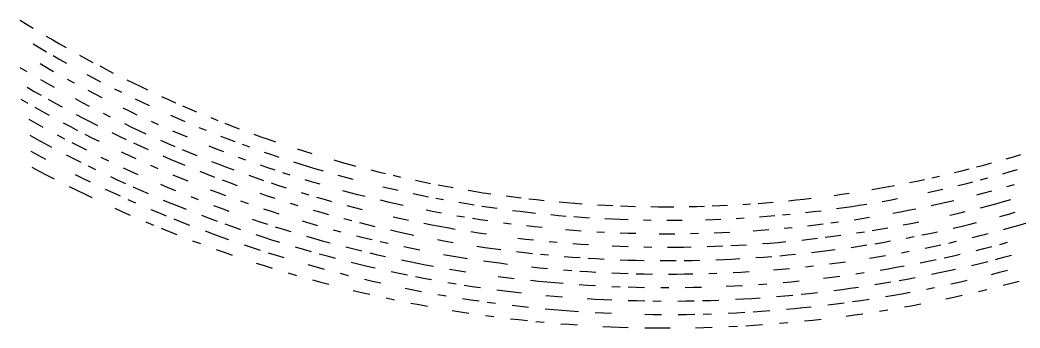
# Model space of a CAD drawing. Header units: metres. Extents: x -298 to 300, y -298 to 299.
# Drawn here: x -144.5 to 77.8, y -297.7 to -229.4 of the extents above; entities that cross this region are included whole.
import ezdxf

# ---------------------------------------------------------------- set-up
doc = ezdxf.new("R2010")
doc.units = ezdxf.units.M

msp = doc.modelspace()

# ---------------------------------------------------------------- linework, layer by layer
for p, q in [((-144.52419, -229.35582, -692.8203), (-143.07869, -230.25684, -692.8203)), ((-143.07869, -230.25684, -692.8203), (-141.62758, -231.14871, -692.8203)), ((-138.70879, -232.90506, -692.8203), (-137.24117, -233.76941, -692.8203)), ((-141.6285, -234.64503, -692.8203), (-140.14989, -235.52771, -692.8203)), ((-140.14989, -235.52771, -692.8203), (-138.66579, -236.40108, -692.8203)), ((-137.24117, -233.76941, -692.8203), (-135.7682, -234.62453, -692.8203)), ((-135.7682, -234.62453, -692.8203), (-134.28987, -235.47035, -692.8203)), ((-137.17622, -237.26508, -692.8203), (-135.68129, -238.11972, -692.8203)), ((-131.31752, -237.13405, -692.8203), (-129.82356, -237.95184, -692.8203)), ((-144.53773, -239.87553, -692.8203), (-143.0262, -240.77637, -692.8203)), ((-140.0884, -239.03383, -692.8203), (-138.58229, -239.90672, -692.8203)), ((-138.58229, -239.90672, -692.8203), (-137.07076, -240.77014, -692.8203)), ((-135.68129, -238.11972, -692.8203), (-134.18105, -238.9649, -692.8203)), ((-129.82356, -237.95184, -692.8203), (-128.32454, -238.76024, -692.8203)), ((-126.82044, -239.55917, -692.8203), (-125.31141, -240.34863, -692.8203)), ((-129.64894, -241.44371, -692.8203), (-128.12798, -242.25092, -692.8203)), ((-128.12798, -242.25092, -692.8203), (-126.602, -243.04852, -692.8203)), ((-125.31141, -240.34863, -692.8203), (-123.79743, -241.1286, -692.8203)), ((-142.92775, -244.3027, -692.8203), (-141.38847, -245.19333, -692.8203)), ((-139.98637, -242.54948, -692.8203), (-138.4582, -243.42166, -692.8203)), ((-138.4582, -243.42166, -692.8203), (-136.92458, -244.2842, -692.8203)), ((-134.03157, -242.46835, -692.8203), (-132.50404, -243.3031, -692.8203)), ((-120.75501, -242.65988, -692.8203), (-119.22669, -243.41113, -692.8203)), ((-119.22669, -243.41113, -692.8203), (-117.69367, -244.15277, -692.8203)), ((-117.69367, -244.15277, -692.8203), (-116.156075, -244.88477, -692.8203)), ((-141.38847, -245.19333, -692.8203), (-139.84364, -246.07425, -692.8203)), ((-132.2917, -246.81375, -692.8203), (-130.73698, -247.63745, -692.8203)), ((-129.43349, -244.94366, -692.8203), (-127.89057, -245.74944, -692.8203)), ((-127.89057, -245.74944, -692.8203), (-126.34266, -246.5455, -692.8203)), ((-123.535225, -244.61493, -692.8203), (-121.994514, -245.38362, -692.8203)), ((-113.06721, -246.31966, -692.8203), (-111.51612, -247.0225, -692.8203)), ((-144.34444, -246.9388, -692.8203), (-142.78859, -247.83826, -692.8203)), ((-141.22713, -248.72795, -692.8203), (-139.66011, -249.60779, -692.8203)), ((-138.29335, -246.94547, -692.8203), (-136.73763, -247.80688, -692.8203)), ((-136.73763, -247.80688, -692.8203), (-135.1765, -248.65852, -692.8203)), ((-130.73698, -247.63745, -692.8203), (-129.17711, -248.45137, -692.8203)), ((-121.66932, -248.87506, -692.8203), (-120.10194, -249.63193, -692.8203)), ((-118.89881, -246.89189, -692.8203), (-117.344, -247.63138, -692.8203)), ((-117.344, -247.63138, -692.8203), (-115.78455, -248.36108, -692.8203)), ((-111.51612, -247.0225, -692.8203), (-109.96064, -247.71558, -692.8203)), ((-108.40089, -248.39888, -692.8203), (-106.83686, -249.07234, -692.8203)), ((-139.66011, -249.60779, -692.8203), (-138.0876, -250.47775, -692.8203)), ((-132.03847, -250.33226, -692.8203), (-130.46162, -251.15428, -692.8203)), ((-130.46162, -251.15428, -692.8203), (-128.87968, -251.9664, -692.8203)), ((-126.042244, -250.04968, -692.8203), (-124.467354, -250.83403, -692.8203)), ((-120.10194, -249.63193, -692.8203), (-118.529854, -250.37892, -692.8203)), ((-111.07923, -250.4912, -692.8203), (-109.50196, -251.18144, -692.8203)), ((-109.50196, -251.18144, -692.8203), (-107.92048, -251.86179, -692.8203)), ((-106.83686, -249.07234, -692.8203), (-105.268684, -249.73598, -692.8203)), ((-102.12, -251.03355, -692.8203), (-100.53962, -251.6675, -692.8203)), ((-142.6086, -251.38272, -692.8203), (-141.02489, -252.27118, -692.8203)), ((-141.02489, -252.27118, -692.8203), (-139.43562, -253.14967, -692.8203)), ((-134.92647, -252.18794, -692.8203), (-133.3379, -253.02809, -692.8203)), ((-133.3379, -253.02809, -692.8203), (-131.7441, -253.85823, -692.8203)), ((-128.87968, -251.9664, -692.8203), (-127.29267, -252.76854, -692.8203)), ((-121.302986, -252.37292, -692.8203), (-119.71363, -253.12741, -692.8203)), ((-119.71363, -253.12741, -692.8203), (-118.11964, -253.8719, -692.8203)), ((-115.37177, -251.84322, -692.8203), (-113.78596, -252.56044, -692.8203)), ((-104.74482, -253.19254, -692.8203), (-103.150826, -253.84293, -692.8203)), ((-98.95533, -252.29147, -692.8203), (-97.367134, -252.90547, -692.8203)), ((-97.367134, -252.90547, -692.8203), (-95.775154, -253.50949, -692.8203)), ((-142.38765, -254.93565, -692.8203), (-140.78163, -255.82265, -692.8203)), ((-136.2408, -254.87659, -692.8203), (-134.63533, -255.72493, -692.8203)), ((-130.14516, -254.67834, -692.8203), (-128.54109, -255.48837, -692.8203)), ((-128.54109, -255.48837, -692.8203), (-126.932014, -256.2883, -692.8203)), ((-124.10377, -254.3428, -692.8203), (-122.50196, -255.11487, -692.8203)), ((-122.50196, -255.11487, -692.8203), (-120.89539, -255.87683, -692.8203)), ((-118.11964, -253.8719, -692.8203), (-116.521, -254.60635, -692.8203)), ((-110.60096, -253.96489, -692.8203), (-109.00196, -254.65207, -692.8203)), ((-109.00196, -254.65207, -692.8203), (-107.39863, -255.3292, -692.8203)), ((-99.95075, -255.11357, -692.8203), (-98.34486, -255.73376, -692.8203)), ((-92.57996, -254.68742, -692.8203), (-90.97694, -255.2613, -692.8203)), ((-90.97694, -255.2613, -692.8203), (-89.37037, -255.82507, -692.8203)), ((-140.78163, -255.82265, -692.8203), (-139.17012, -256.69952, -692.8203)), ((-139.17012, -256.69952, -692.8203), (-137.55312, -257.56625, -692.8203)), ((-133.02455, -256.56317, -692.8203), (-131.40858, -257.39127, -692.8203)), ((-131.40858, -257.39127, -692.8203), (-129.78743, -258.2092, -692.8203)), ((-119.284065, -256.6287, -692.8203), (-117.6681, -257.3704, -692.8203)), ((-117.6681, -257.3704, -692.8203), (-116.04749, -258.10193, -692.8203)), ((-113.310005, -256.045, -692.8203), (-111.69788, -256.74918, -692.8203)), ((-111.69788, -256.74918, -692.8203), (-110.08131, -257.4432, -692.8203)), ((-102.56379, -257.29984, -692.8203), (-100.94404, -257.93643, -692.8203)), ((-98.34486, -255.73376, -692.8203), (-96.735054, -256.34384, -692.8203)), ((-95.12147, -256.94382, -692.8203), (-93.50422, -257.53363, -692.8203)), ((-89.37037, -255.82507, -692.8203), (-87.76026, -256.37875, -692.8203)), ((-142.12587, -258.49652, -692.8203), (-140.49751, -259.3818, -692.8203)), ((-140.49751, -259.3818, -692.8203), (-138.86366, -260.25684, -692.8203)), ((-134.303, -259.2691, -692.8203), (-132.66997, -260.1052, -692.8203)), ((-132.66997, -260.1052, -692.8203), (-131.03175, -260.931, -692.8203)), ((-126.529976, -259.81436, -692.8203), (-124.893745, -260.60156, -692.8203)), ((-122.07508, -258.62717, -692.8203), (-120.44642, -259.38638, -692.8203)), ((-120.44642, -259.38638, -692.8203), (-118.81312, -260.13535, -692.8203)), ((-112.79267, -259.53436, -692.8203), (-111.15858, -260.2352, -692.8203)), ((-108.46046, -258.12704, -692.8203), (-106.835396, -258.80066, -692.8203)), ((-106.835396, -258.80066, -692.8203), (-105.20612, -259.46408, -692.8203)), ((-100.94404, -257.93643, -692.8203), (-99.32038, -258.5628, -692.8203)), ((-96.06141, -259.7849, -692.8203), (-94.42628, -260.38055, -692.8203)), ((-90.258736, -258.68268, -692.8203), (-88.630684, -259.24188, -692.8203)), ((-88.630684, -259.24188, -692.8203), (-86.99915, -259.79083, -692.8203)), ((-82.909676, -257.97888, -692.8203), (-81.28626, -258.4919, -692.8203)), ((-81.28626, -258.4919, -692.8203), (-79.659676, -258.99472, -692.8203)), ((74.71813, -260.18295, -692.8203), (76.35052, -259.70557, -692.8203)), ((76.35052, -259.70557, -692.8203), (77.97985, -259.21793, -692.8203)), ((-141.89803, -262.02448, -692.8203), (-140.24739, -262.9083, -692.8203)), ((-129.38844, -261.74646, -692.8203), (-127.74, -262.55157, -692.8203)), ((-121.60676, -262.14502, -692.8203), (-119.95606, -262.9012, -692.8203)), ((-115.53248, -261.6024, -692.8203), (-113.88538, -262.3204, -692.8203)), ((-111.15858, -260.2352, -692.8203), (-109.52021, -260.92575, -692.8203)), ((-109.52021, -260.92575, -692.8203), (-107.87751, -261.606, -692.8203)), ((-101.93525, -260.7601, -692.8203), (-100.29383, -261.39267, -692.8203)), ((-100.29383, -261.39267, -692.8203), (-98.648445, -262.0149, -692.8203)), ((-98.648445, -262.0149, -692.8203), (-96.999214, -262.62674, -692.8203)), ((-91.144966, -261.541, -692.8203), (-89.49891, -262.10568, -692.8203)), ((-89.49891, -262.10568, -692.8203), (-87.849434, -262.66003, -692.8203)), ((-83.72602, -260.8579, -692.8203), (-82.08448, -261.376, -692.8203)), ((-82.08448, -261.376, -692.8203), (-80.439766, -261.88376, -692.8203)), ((-80.439766, -261.88376, -692.8203), (-78.79188, -262.3812, -692.8203)), ((-74.76154, -260.44165, -692.8203), (-73.12287, -260.9034, -692.8203)), ((-73.12287, -260.9034, -692.8203), (-71.48139, -261.35486, -692.8203)), ((-71.48139, -261.35486, -692.8203), (-69.837105, -261.79596, -692.8203)), ((68.15923, -261.98965, -692.8203), (69.803215, -261.55344, -692.8203)), ((69.803215, -261.55344, -692.8203), (71.44439, -261.1069, -692.8203)), ((-140.24739, -262.9083, -692.8203), (-138.59126, -263.78174, -692.8203)), ((-138.59126, -263.78174, -692.8203), (-136.9297, -264.64474, -692.8203)), ((-132.2743, -263.65366, -692.8203), (-130.61382, -264.47687, -692.8203)), ((-130.61382, -264.47687, -692.8203), (-128.94823, -265.28964, -692.8203)), ((-124.42823, -264.13065, -692.8203), (-122.76496, -264.90454, -692.8203)), ((-119.95606, -262.9012, -692.8203), (-118.30067, -263.647, -692.8203)), ((-110.57783, -263.7253, -692.8203), (-108.91749, -264.41214, -692.8203)), ((-108.91749, -264.41214, -692.8203), (-107.25294, -265.0885, -692.8203)), ((-104.579475, -262.93542, -692.8203), (-102.924324, -263.58453, -692.8203)), ((-102.924324, -263.58453, -692.8203), (-101.26508, -264.22327, -692.8203)), ((-93.68946, -263.81934, -692.8203), (-92.02906, -264.4, -692.8203)), ((-92.02906, -264.4, -692.8203), (-90.36506, -264.9702, -692.8203)), ((-86.19648, -263.204, -692.8203), (-84.54017, -263.73758, -692.8203)), ((-78.79188, -262.3812, -692.8203), (-77.14094, -262.86823, -692.8203)), ((-73.830086, -263.81113, -692.8203), (-72.17036, -264.26697, -692.8203)), ((-72.17036, -264.26697, -692.8203), (-70.50776, -264.71234, -692.8203)), ((-66.540474, -262.64713, -692.8203), (-64.88825, -263.0572, -692.8203)), ((-64.88825, -263.0572, -692.8203), (-63.23347, -263.45682, -692.8203)), ((-61.576244, -263.84604, -692.8203), (-59.916637, -264.22485, -692.8203)), ((58.240467, -264.38947, -692.8203), (59.89983, -264.01547, -692.8203)), ((63.21123, -263.2363, -692.8203), (64.86321, -262.8311, -692.8203)), ((64.86321, -262.8311, -692.8203), (66.512566, -262.41556, -692.8203)), ((69.01244, -264.85794, -692.8203), (70.67443, -264.4163, -692.8203)), ((73.98986, -263.50174, -692.8203), (75.64312, -263.02887, -692.8203)), ((75.64312, -263.02887, -692.8203), (77.29339, -262.54562, -692.8203)), ((-133.59047, -266.33932, -692.8203), (-131.91298, -267.17084, -692.8203)), ((-122.76496, -264.90454, -692.8203), (-121.09693, -265.66797, -692.8203)), ((-119.42408, -266.42087, -692.8203), (-117.74659, -267.16327, -692.8203)), ((-113.30689, -265.82175, -692.8203), (-111.63331, -266.5257, -692.8203)), ((-111.63331, -266.5257, -692.8203), (-109.95539, -267.2191, -692.8203)), ((-99.60194, -264.85153, -692.8203), (-97.93488, -265.46933, -692.8203)), ((-97.93488, -265.46933, -692.8203), (-96.263985, -266.07666, -692.8203)), ((-88.69752, -265.52994, -692.8203), (-87.0265, -266.0792, -692.8203)), ((-87.0265, -266.0792, -692.8203), (-85.35206, -266.61792, -692.8203)), ((-81.21766, -264.77344, -692.8203), (-79.55158, -265.2757, -692.8203)), ((-79.55158, -265.2757, -692.8203), (-77.882454, -265.76746, -692.8203)), ((-63.830578, -266.38913, -692.8203), (-62.15492, -266.78204, -692.8203)), ((-62.15492, -266.78204, -692.8203), (-60.47688, -267.16446, -692.8203)), ((-56.590466, -264.95114, -692.8203), (-54.924023, -265.29858, -692.8203)), ((-54.924023, -265.29858, -692.8203), (-53.255505, -265.63556, -692.8203)), ((-51.58491, -265.96204, -692.8203), (-49.912304, -266.27798, -692.8203)), ((-49.912304, -266.27798, -692.8203), (-48.237743, -266.58347, -692.8203)), ((44.887135, -267.00473, -692.8203), (46.563282, -266.71454, -692.8203)), ((46.563282, -266.71454, -692.8203), (48.2376, -266.41385, -692.8203)), ((48.2376, -266.41385, -692.8203), (49.910023, -266.10263, -692.8203)), ((53.248646, -265.44876, -692.8203), (54.914845, -265.1061, -692.8203)), ((54.914845, -265.1061, -692.8203), (56.578785, -264.75302, -692.8203)), ((64.01025, -266.12012, -692.8203), (65.68029, -265.70987, -692.8203)), ((65.68029, -265.70987, -692.8203), (67.34777, -265.28915, -692.8203)), ((74.89916, -266.35278, -692.8203), (76.570366, -265.87415, -692.8203)), ((-131.91298, -267.17084, -692.8203), (-130.2303, -267.99176, -692.8203)), ((-130.2303, -267.99176, -692.8203), (-128.54253, -268.8021, -692.8203)), ((-125.60194, -266.88367, -692.8203), (-123.92133, -267.6649, -692.8203)), ((-123.92133, -267.6649, -692.8203), (-122.23597, -268.43552, -692.8203)), ((-117.74659, -267.16327, -692.8203), (-116.06452, -267.89508, -692.8203)), ((-106.58668, -268.5742, -692.8203), (-104.896065, -269.2358, -692.8203)), ((-102.23426, -267.05466, -692.8203), (-100.55329, -267.68896, -692.8203)), ((-100.55329, -267.68896, -692.8203), (-98.868416, -268.31268, -692.8203)), ((-91.22895, -267.8354, -692.8203), (-89.5434, -268.4005, -692.8203)), ((-89.5434, -268.4005, -692.8203), (-87.85438, -268.95502, -692.8203)), ((-81.993355, -267.66373, -692.8203), (-80.30915, -268.1708, -692.8203)), ((-78.62177, -268.66727, -692.8203), (-76.931404, -269.1531, -692.8203)), ((-72.85706, -267.17963, -692.8203), (-71.176155, -267.62927, -692.8203)), ((-71.176155, -267.62927, -692.8203), (-69.4925, -268.06836, -692.8203)), ((-69.4925, -268.06836, -692.8203), (-67.80616, -268.49683, -692.8203)), ((-57.11372, -267.89755, -692.8203), (-55.428783, -268.24823, -692.8203)), ((-55.428783, -268.24823, -692.8203), (-53.74171, -268.5883, -692.8203)), ((-52.052563, -268.9178, -692.8203), (-50.36134, -269.23663, -692.8203)), ((-44.88313, -267.16275, -692.8203), (-43.203136, -267.43658, -692.8203)), ((-43.203136, -267.43658, -692.8203), (-41.521557, -267.69983, -692.8203)), ((-41.521557, -267.69983, -692.8203), (-39.83833, -267.95255, -692.8203)), ((-36.467358, -268.42618, -692.8203), (-34.779736, -268.6471, -692.8203)), ((-34.779736, -268.6471, -692.8203), (-33.09077, -268.8574, -692.8203)), ((29.727957, -269.14093, -692.8203), (31.418081, -268.94595, -692.8203)), ((36.480335, -268.29733, -692.8203), (38.164906, -268.05994, -692.8203)), ((38.164906, -268.05994, -692.8203), (39.84795, -267.81195, -692.8203)), ((48.872425, -269.33826, -692.8203), (50.56316, -269.023, -692.8203)), ((57.305103, -267.656, -692.8203), (58.984974, -267.28787, -692.8203)), ((58.984974, -267.28787, -692.8203), (60.662525, -266.90915, -692.8203)), ((68.18511, -268.16214, -692.8203), (69.86791, -267.72562, -692.8203)), ((69.86791, -267.72562, -692.8203), (71.547844, -267.27853, -692.8203)), ((-123.44923, -271.16925, -692.8203), (-121.741646, -271.9369, -692.8203)), ((-120.54572, -269.19553, -692.8203), (-118.85078, -269.9449, -692.8203)), ((-112.686714, -269.32693, -692.8203), (-110.99122, -270.0269, -692.8203)), ((-110.99122, -270.0269, -692.8203), (-109.29127, -270.7162, -692.8203)), ((-109.29127, -270.7162, -692.8203), (-107.587166, -271.39478, -692.8203)), ((-101.50251, -270.52713, -692.8203), (-99.79975, -271.15677, -692.8203)), ((-99.79975, -271.15677, -692.8203), (-98.09309, -271.7757, -692.8203)), ((-95.48707, -269.5283, -692.8203), (-93.79072, -270.12015, -692.8203)), ((-90.38715, -271.27176, -692.8203), (-88.68006, -271.8315, -692.8203)), ((-84.46601, -270.0321, -692.8203), (-82.76685, -270.55466, -692.8203)), ((-76.931404, -269.1531, -692.8203), (-75.23798, -269.62833, -692.8203)), ((-71.842415, -270.54675, -692.8203), (-70.14039, -270.98996, -692.8203)), ((-70.14039, -270.98996, -692.8203), (-68.43568, -271.42245, -692.8203)), ((-64.425545, -269.32196, -692.8203), (-62.731457, -269.71857, -692.8203)), ((-62.731457, -269.71857, -692.8203), (-61.034924, -270.1045, -692.8203)), ((-61.034924, -270.1045, -692.8203), (-59.33601, -270.47977, -692.8203)), ((-46.973156, -269.8424, -692.8203), (-45.276318, -270.1293, -692.8203)), ((-45.276318, -270.1293, -692.8203), (-43.57777, -270.40555, -692.8203)), ((-41.877453, -270.6711, -692.8203), (-40.17561, -270.92596, -692.8203)), ((-40.17561, -270.92596, -692.8203), (-38.47212, -271.17014, -692.8203)), ((-31.400522, -269.05707, -692.8203), (-29.709116, -269.24612, -692.8203)), ((-29.709116, -269.24612, -692.8203), (-28.01655, -269.42456, -692.8203)), ((-24.628244, -269.7495, -692.8203), (-22.932688, -269.896, -692.8203)), ((-22.932688, -269.896, -692.8203), (-21.236216, -270.03183, -692.8203)), ((-21.236216, -270.03183, -692.8203), (-19.539011, -270.157, -692.8203)), ((-16.142344, -270.37534, -692.8203), (-14.443125, -270.4685, -692.8203)), ((-14.443125, -270.4685, -692.8203), (-12.743357, -270.55096, -692.8203)), ((-11.0431, -270.62277, -692.8203), (-9.342478, -270.68387, -692.8203)), ((-9.342478, -270.68387, -692.8203), (-7.641489, -270.7343, -692.8203)), ((-4.238779, -270.8031, -692.8203), (-2.537241, -270.82144, -692.8203)), ((-2.537241, -270.82144, -692.8203), (-0.835581, -270.82913, -692.8203)), ((-0.835581, -270.82913, -692.8203), (0.866018, -270.8261, -692.8203)), ((4.268972, -270.78796, -692.8203), (5.970205, -270.7529, -692.8203)), ((5.970205, -270.7529, -692.8203), (7.671133, -270.70712, -692.8203)), ((9.371756, -270.65063, -692.8203), (11.071951, -270.5835, -692.8203)), ((11.071951, -270.5835, -692.8203), (12.771658, -270.50568, -692.8203)), ((16.169363, -270.318, -692.8203), (17.8673, -270.20813, -692.8203)), ((19.564444, -270.08765, -692.8203), (21.260733, -269.95645, -692.8203)), ((21.260733, -269.95645, -692.8203), (22.956228, -269.81464, -692.8203)), ((26.344229, -269.49905, -692.8203), (28.036673, -269.32532, -692.8203)), ((28.036673, -269.32532, -692.8203), (29.727957, -269.14093, -692.8203)), ((36.98595, -271.2468, -692.8203), (38.689075, -271.00616, -692.8203)), ((38.689075, -271.00616, -692.8203), (40.390553, -270.75485, -692.8203)), ((40.390553, -270.75485, -692.8203), (42.090443, -270.49286, -692.8203)), ((42.090443, -270.49286, -692.8203), (43.788685, -270.22018, -692.8203)), ((47.179676, -269.64288, -692.8203), (48.872425, -269.33826, -692.8203)), ((52.925526, -271.61288, -692.8203), (54.63042, -271.27213, -692.8203)), ((58.03362, -270.55853, -692.8203), (59.73174, -270.18573, -692.8203)), ((59.73174, -270.18573, -692.8203), (61.42748, -269.80225, -692.8203)), ((61.42748, -269.80225, -692.8203), (63.120716, -269.40814, -692.8203)), ((69.02471, -271.03455, -692.8203), (70.72552, -270.59268, -692.8203)), ((70.72552, -270.59268, -692.8203), (72.423454, -270.14017, -692.8203)), ((72.423454, -270.14017, -692.8203), (74.11852, -269.67697, -692.8203)), ((74.11852, -269.67697, -692.8203), (75.81066, -269.2032, -692.8203)), ((-121.741646, -271.9369, -692.8203), (-120.029305, -272.6938, -692.8203)), ((-115.44703, -271.41162, -692.8203), (-113.73829, -272.12888, -692.8203)), ((-113.73829, -272.12888, -692.8203), (-112.02509, -272.8354, -692.8203)), ((-104.16621, -272.71973, -692.8203), (-102.44959, -273.36606, -692.8203)), ((-102.44959, -273.36606, -692.8203), (-100.72901, -274.0016, -692.8203)), ((-88.68006, -271.8315, -692.8203), (-86.96949, -272.38052, -692.8203)), ((-79.358955, -271.5677, -692.8203), (-77.650276, -272.0581, -692.8203)), ((-77.650276, -272.0581, -692.8203), (-75.93861, -272.53778, -692.8203)), ((-72.50648, -273.46478, -692.8203), (-70.78608, -273.9121, -692.8203)), ((-61.59071, -273.045, -692.8203), (-59.873302, -273.42374, -692.8203)), ((-59.873302, -273.42374, -692.8203), (-58.153576, -273.79163, -692.8203)), ((-54.22566, -271.54144, -692.8203), (-52.517956, -271.8739, -692.8203)), ((-52.517956, -271.8739, -692.8203), (-50.808178, -272.19562, -692.8203)), ((-47.382824, -272.80676, -692.8203), (-45.66731, -273.0962, -692.8203)), ((-43.950085, -273.37485, -692.8203), (-42.23115, -273.64267, -692.8203)), ((-35.060863, -271.62634, -692.8203), (-33.35322, -271.83835, -692.8203)), ((-33.35322, -271.83835, -692.8203), (-31.644236, -272.03964, -692.8203)), ((-31.644236, -272.03964, -692.8203), (-29.934092, -272.23016, -692.8203)), ((-26.510324, -272.57898, -692.8203), (-24.796946, -272.73724, -692.8203)), ((-24.796946, -272.73724, -692.8203), (-23.08259, -272.88474, -692.8203)), ((-21.36738, -273.02145, -692.8203), (-19.651316, -273.1474, -692.8203)), ((-19.651316, -273.1474, -692.8203), (-17.93458, -273.26254, -692.8203)), ((-14.499094, -273.46048, -692.8203), (-12.780527, -273.54324, -692.8203)), ((14.734121, -273.39807, -692.8203), (16.451406, -273.29718, -692.8203)), ((19.88384, -273.06305, -692.8203), (21.598867, -272.9298, -692.8203)), ((21.598867, -272.9298, -692.8203), (23.312979, -272.7858, -692.8203)), ((25.026175, -272.631, -692.8203), (26.738333, -272.46548, -692.8203)), ((30.159292, -272.1022, -692.8203), (31.867971, -271.90445, -692.8203)), ((31.867971, -271.90445, -692.8203), (33.575367, -271.69595, -692.8203)), ((40.935413, -273.6974, -692.8203), (42.653797, -273.43192, -692.8203)), ((42.653797, -273.43192, -692.8203), (44.370472, -273.15564, -692.8203)), ((49.509388, -272.2622, -692.8203), (51.218494, -271.9429, -692.8203)), ((51.218494, -271.9429, -692.8203), (52.925526, -271.61288, -692.8203)), ((62.19463, -272.69485, -692.8203), (63.906055, -272.29587, -692.8203)), ((63.906055, -272.29587, -692.8203), (65.61492, -271.88614, -692.8203)), ((73.30126, -273.00116, -692.8203), (75.014275, -272.5324, -692.8203)), ((75.014275, -272.5324, -692.8203), (76.7243, -272.05292, -692.8203)), ((-116.590645, -274.17517, -692.8203), (-114.86445, -274.89963, -692.8203)), ((-113.133675, -275.61322, -692.8203), (-111.39857, -276.31592, -692.8203)), ((-110.30756, -273.53113, -692.8203), (-108.5857, -274.21603, -692.8203)), ((-108.5857, -274.21603, -692.8203), (-106.859566, -274.89014, -692.8203)), ((-99.00446, -274.6263, -692.8203), (-97.27601, -275.24014, -692.8203)), ((-97.27601, -275.24014, -692.8203), (-95.54383, -275.8431, -692.8203)), ((-92.950386, -273.5679, -692.8203), (-91.22877, -274.1437, -692.8203)), ((-91.22877, -274.1437, -692.8203), (-89.50361, -274.70868, -692.8203)), ((-87.77491, -275.2628, -692.8203), (-86.042854, -275.80603, -692.8203)), ((-81.817635, -273.96286, -692.8203), (-80.09388, -274.4687, -692.8203)), ((-80.09388, -274.4687, -692.8203), (-78.36701, -274.96368, -692.8203)), ((-69.062996, -274.3486, -692.8203), (-67.337166, -274.77426, -692.8203)), ((-67.337166, -274.77426, -692.8203), (-65.60871, -275.18903, -692.8203)), ((-54.70741, -274.495, -692.8203), (-52.98115, -274.8304, -692.8203)), ((-52.98115, -274.8304, -692.8203), (-51.252758, -275.155, -692.8203)), ((-51.252758, -275.155, -692.8203), (-49.522472, -275.4687, -692.8203)), ((-49.522472, -275.4687, -692.8203), (-47.790173, -275.7715, -692.8203)), ((-42.23115, -273.64267, -692.8203), (-40.51057, -273.89972, -692.8203)), ((-37.06483, -274.38132, -692.8203), (-35.339794, -274.60587, -692.8203)), ((-31.88569, -275.0224, -692.8203), (-30.156748, -275.21442, -692.8203)), ((-30.156748, -275.21442, -692.8203), (-28.426706, -275.39554, -692.8203)), ((-12.780527, -273.54324, -692.8203), (-11.061472, -273.6152, -692.8203)), ((-11.061472, -273.6152, -692.8203), (-9.342051, -273.6764, -692.8203)), ((-5.902231, -273.7663, -692.8203), (-4.181955, -273.79507, -692.8203)), ((-0.741221, -273.82013, -692.8203), (0.979238, -273.81647, -692.8203)), ((0.979238, -273.81647, -692.8203), (2.699575, -273.80197, -692.8203)), ((7.859426, -273.6937, -692.8203), (9.578787, -273.63596, -692.8203)), ((9.578787, -273.63596, -692.8203), (11.29772, -273.56747, -692.8203)), ((25.40386, -275.59964, -692.8203), (27.134695, -275.4317, -692.8203)), ((30.592886, -275.06317, -692.8203), (32.32018, -274.8626, -692.8203)), ((32.32018, -274.8626, -692.8203), (34.04613, -274.6512, -692.8203)), ((35.77068, -274.42902, -692.8203), (37.493824, -274.19595, -692.8203)), ((46.687733, -275.7999, -692.8203), (48.419178, -275.49826, -692.8203)), ((51.876087, -274.86234, -692.8203), (53.60143, -274.5281, -692.8203)), ((53.60143, -274.5281, -692.8203), (55.324635, -274.18307, -692.8203)), ((62.963917, -275.58688, -692.8203), (64.693535, -275.183, -692.8203)), ((64.693535, -275.183, -692.8203), (66.420525, -274.76828, -692.8203)), ((66.420525, -274.76828, -692.8203), (68.14489, -274.3427, -692.8203)), ((74.181206, -275.8615, -692.8203), (75.91216, -275.3872, -692.8203)), ((75.91216, -275.3872, -692.8203), (77.64013, -274.902, -692.8203)), ((77.64013, -274.902, -692.8203), (79.36498, -274.40598, -692.8203)), ((-111.39857, -276.31592, -692.8203), (-109.659004, -277.0077, -692.8203)), ((-103.394844, -276.2057, -692.8203), (-101.65638, -276.84708, -692.8203)), ((-101.65638, -276.84708, -692.8203), (-99.91395, -277.47754, -692.8203)), ((-99.91395, -277.47754, -692.8203), (-98.16755, -278.09705, -692.8203)), ((-92.068184, -277.01633, -692.8203), (-90.32496, -277.58652, -692.8203)), ((-90.32496, -277.58652, -692.8203), (-88.57819, -278.14575, -692.8203)), ((-86.042854, -275.80603, -692.8203), (-84.30738, -276.33838, -692.8203)), ((-80.82667, -277.3703, -692.8203), (-79.08149, -277.86984, -692.8203)), ((-79.08149, -277.86984, -692.8203), (-77.33332, -278.35837, -692.8203)), ((-74.90412, -275.92102, -692.8203), (-73.16828, -276.38336, -692.8203)), ((-69.68806, -277.27524, -692.8203), (-67.943855, -277.70477, -692.8203)), ((-67.943855, -277.70477, -692.8203), (-66.19703, -278.12332, -692.8203)), ((-62.1443, -275.986, -692.8203), (-60.408398, -276.36813, -692.8203)), ((-60.408398, -276.36813, -692.8203), (-58.670177, -276.73935, -692.8203)), ((-58.670177, -276.73935, -692.8203), (-56.929638, -277.0996, -692.8203)), ((-44.3202, -276.34445, -692.8203), (-42.582592, -276.61453, -692.8203)), ((-42.582592, -276.61453, -692.8203), (-40.843334, -276.87375, -692.8203)), ((-33.87129, -277.80103, -692.8203), (-32.12489, -278.00543, -692.8203)), ((-23.230234, -275.87363, -692.8203), (-21.496225, -276.0112, -692.8203)), ((-21.496225, -276.0112, -692.8203), (-19.761423, -276.1379, -692.8203)), ((-16.289621, -276.35855, -692.8203), (-14.552805, -276.4525, -692.8203)), ((-11.077585, -276.60773, -692.8203), (-9.339304, -276.66895, -692.8203)), ((-9.339304, -276.66895, -692.8203), (-7.600718, -276.7192, -692.8203)), ((-2.383738, -276.80453, -692.8203), (-0.64448, -276.81113, -692.8203)), ((-0.64448, -276.81113, -692.8203), (1.094717, -276.80676, -692.8203)), ((4.572805, -276.76532, -692.8203), (6.311575, -276.72818, -692.8203)), ((9.788137, -276.6212, -692.8203), (11.525808, -276.5513, -692.8203)), ((11.525808, -276.5513, -692.8203), (13.263052, -276.4705, -692.8203)), ((18.470999, -276.16266, -692.8203), (20.205557, -276.03824, -692.8203)), ((20.205557, -276.03824, -692.8203), (21.93926, -275.90292, -692.8203)), ((31.028738, -278.02383, -692.8203), (32.774586, -277.8205, -692.8203)), ((34.519093, -277.60617, -692.8203), (36.262196, -277.38092, -692.8203)), ((36.262196, -277.38092, -692.8203), (38.003895, -277.1447, -692.8203)), ((41.482533, -276.63953, -692.8203), (43.21935, -276.37054, -692.8203)), ((44.954456, -276.09067, -692.8203), (46.687733, -275.7999, -692.8203)), ((52.535877, -277.7813, -692.8203), (54.27959, -277.4429, -692.8203)), ((56.021046, -277.09354, -692.8203), (57.760365, -276.73325, -692.8203)), ((57.760365, -276.73325, -692.8203), (59.497303, -276.362, -692.8203)), ((67.228325, -277.64984, -692.8203), (68.97076, -277.21915, -692.8203)), ((68.97076, -277.21915, -692.8203), (70.71044, -276.77753, -692.8203)), ((-106.16718, -278.35834, -692.8203), (-104.414986, -279.0172, -692.8203)), ((-94.6634, -279.30304, -692.8203), (-92.90571, -279.88953, -692.8203)), ((-92.90571, -279.88953, -692.8203), (-91.14442, -280.4649, -692.8203)), ((-88.57819, -278.14575, -692.8203), (-86.82795, -278.69397, -692.8203)), ((-83.31739, -279.7574, -692.8203), (-81.55726, -280.27252, -692.8203)), ((-77.33332, -278.35837, -692.8203), (-75.58204, -278.83594, -692.8203)), ((-72.07081, -279.75797, -692.8203), (-70.31098, -280.20242, -692.8203)), ((-64.44758, -278.53085, -692.8203), (-62.69563, -278.92743, -692.8203)), ((-59.18452, -279.68747, -692.8203), (-57.425488, -280.05093, -692.8203)), ((-57.425488, -280.05093, -692.8203), (-55.664196, -280.40332, -692.8203)), ((-51.69514, -278.11475, -692.8203), (-49.94618, -278.43115, -692.8203)), ((-49.94618, -278.43115, -692.8203), (-48.195324, -278.73657, -692.8203)), ((-42.931774, -279.58673, -692.8203), (-41.17384, -279.84805, -692.8203)), ((-41.17384, -279.84805, -692.8203), (-39.414318, -280.0983, -692.8203)), ((-39.414318, -280.0983, -692.8203), (-37.65333, -280.3375, -692.8203)), ((-32.12489, -278.00543, -692.8203), (-30.377207, -278.19885, -692.8203)), ((-26.878428, -278.55276, -692.8203), (-25.127512, -278.71323, -692.8203)), ((-21.622812, -279.00113, -692.8203), (-19.869211, -279.12854, -692.8203)), ((-19.869211, -279.12854, -692.8203), (-18.114878, -279.24496, -692.8203)), ((-12.848032, -279.52798, -692.8203), (-11.091379, -279.60025, -692.8203)), ((-11.091379, -279.60025, -692.8203), (-9.33436, -279.6615, -692.8203)), ((-5.819345, -279.75085, -692.8203), (-4.061533, -279.77896, -692.8203)), ((-0.545542, -279.80206, -692.8203), (1.212454, -279.79703, -692.8203)), ((1.212454, -279.79703, -692.8203), (2.970327, -279.78098, -692.8203)), ((2.970327, -279.78098, -692.8203), (4.728079, -279.75388, -692.8203)), ((8.242849, -279.6665, -692.8203), (9.999746, -279.60626, -692.8203)), ((9.999746, -279.60626, -692.8203), (11.756155, -279.535, -692.8203)), ((13.512136, -279.4527, -692.8203), (15.267508, -279.35938, -692.8203)), ((15.267508, -279.35938, -692.8203), (17.022207, -279.255, -692.8203)), ((20.52947, -279.01324, -692.8203), (22.28185, -278.87582, -692.8203)), ((22.28185, -278.87582, -692.8203), (24.033316, -278.72742, -692.8203)), ((24.033316, -278.72742, -692.8203), (25.783865, -278.568, -692.8203)), ((29.281607, -278.21622, -692.8203), (31.028738, -278.02383, -692.8203)), ((40.27483, -279.84274, -692.8203), (42.03185, -279.5813, -692.8203)), ((42.03185, -279.5813, -692.8203), (43.78716, -279.3088, -692.8203)), ((45.5407, -279.0253, -692.8203), (47.292408, -278.7308, -692.8203)), ((47.292408, -278.7308, -692.8203), (49.042225, -278.42526, -692.8203)), ((56.719715, -280.0035, -692.8203), (58.477222, -279.63876, -692.8203)), ((58.477222, -279.63876, -692.8203), (60.23241, -279.26297, -692.8203)), ((61.985218, -278.87616, -692.8203), (63.735462, -278.4784, -692.8203)), ((68.03832, -280.53085, -692.8203), (69.79882, -280.095, -692.8203)), ((69.79882, -280.095, -692.8203), (71.55657, -279.6481, -692.8203)), ((73.31139, -279.1902, -692.8203), (75.06335, -278.72125, -692.8203)), ((-100.898384, -280.30176, -692.8203), (-99.1341, -280.92743, -692.8203)), ((-99.1341, -280.92743, -692.8203), (-97.365974, -281.54202, -692.8203)), ((-89.379585, -281.02924, -692.8203), (-87.61121, -281.58246, -692.8203)), ((-87.61121, -281.58246, -692.8203), (-85.839424, -282.1245, -692.8203)), ((-81.55726, -280.27252, -692.8203), (-79.79383, -280.77655, -692.8203)), ((-78.02735, -281.26953, -692.8203), (-76.25782, -281.75137, -692.8203)), ((-76.25782, -281.75137, -692.8203), (-74.4853, -282.2221, -692.8203)), ((-70.31098, -280.20242, -692.8203), (-68.54835, -280.63577, -692.8203)), ((-66.78309, -281.05807, -692.8203), (-65.015205, -281.46924, -692.8203)), ((-65.015205, -281.46924, -692.8203), (-63.244823, -281.86932, -692.8203)), ((-50.36775, -281.39398, -692.8203), (-48.598217, -281.702, -692.8203)), ((-48.598217, -281.702, -692.8203), (-46.826855, -281.99887, -692.8203)), ((-46.826855, -281.99887, -692.8203), (-45.05366, -282.2846, -692.8203)), ((-34.126965, -280.78268, -692.8203), (-32.361828, -280.98865, -692.8203)), ((-32.361828, -280.98865, -692.8203), (-30.595407, -281.18353, -692.8203)), ((-28.82783, -281.36728, -692.8203), (-27.059092, -281.53992, -692.8203)), ((-23.518747, -281.85187, -692.8203), (-21.74714, -281.99115, -692.8203)), ((-21.74714, -281.99115, -692.8203), (-19.974802, -282.1193, -692.8203)), ((-18.201609, -282.2363, -692.8203), (-16.427805, -282.34216, -692.8203)), ((-16.427805, -282.34216, -692.8203), (-14.653391, -282.4369, -692.8203)), ((13.763479, -282.43475, -692.8203), (15.537588, -282.33978, -692.8203)), ((19.08373, -282.11642, -692.8203), (20.855703, -281.98804, -692.8203)), ((20.855703, -281.98804, -692.8203), (22.62676, -281.8485, -692.8203)), ((24.396902, -281.69788, -692.8203), (26.166067, -281.53613, -692.8203)), ((26.166067, -281.53613, -692.8203), (27.934134, -281.36325, -692.8203)), ((31.466787, -280.98422, -692.8203), (33.23125, -280.77808, -692.8203)), ((33.23125, -280.77808, -692.8203), (34.994312, -280.56085, -692.8203)), ((34.994312, -280.56085, -692.8203), (36.75603, -280.33252, -692.8203)), ((44.357166, -282.2467, -692.8203), (46.1292, -281.95953, -692.8203)), ((46.1292, -281.95953, -692.8203), (47.89934, -281.6613, -692.8203)), ((51.433765, -281.03143, -692.8203), (53.197926, -280.69986, -692.8203)), ((60.969776, -282.16342, -692.8203), (62.740772, -281.77194, -692.8203)), ((62.740772, -281.77194, -692.8203), (64.50921, -281.36932, -692.8203)), ((72.40484, -282.5181, -692.8203), (74.17773, -282.05478, -692.8203)), ((74.17773, -282.05478, -692.8203), (75.947624, -281.58038, -692.8203)), ((-92.03901, -283.31888, -692.8203), (-90.25605, -283.8888, -692.8203)), ((-90.25605, -283.8888, -692.8203), (-88.46961, -284.4475, -692.8203)), ((-80.50428, -283.6838, -692.8203), (-78.71949, -284.18118, -692.8203)), ((-78.71949, -284.18118, -692.8203), (-76.93165, -284.66733, -692.8203)), ((-70.93165, -283.1301, -692.8203), (-69.15064, -283.5673, -692.8203)), ((-69.15064, -283.5673, -692.8203), (-67.36695, -283.9933, -692.8203)), ((-67.36695, -283.9933, -692.8203), (-65.580574, -284.4081, -692.8203)), ((-59.696667, -282.63602, -692.8203), (-57.91908, -283.00262, -692.8203)), ((-57.91908, -283.00262, -692.8203), (-56.139294, -283.35806, -692.8203)), ((-56.139294, -283.35806, -692.8203), (-54.35725, -283.7023, -692.8203)), ((-54.35725, -283.7023, -692.8203), (-52.57313, -284.03534, -692.8203)), ((-41.502087, -282.82266, -692.8203), (-39.72389, -283.07492, -692.8203)), ((-39.72389, -283.07492, -692.8203), (-37.944164, -283.316, -692.8203)), ((-37.944164, -283.316, -692.8203), (-36.162975, -283.5459, -692.8203)), ((-30.811289, -284.16837, -692.8203), (-29.024973, -284.35345, -692.8203)), ((-29.024973, -284.35345, -692.8203), (-27.237497, -284.52725, -692.8203)), ((-11.102976, -282.59286, -692.8203), (-9.327097, -282.6541, -692.8203)), ((-9.327097, -282.6541, -692.8203), (-7.550974, -282.7042, -692.8203)), ((-7.550974, -282.7042, -692.8203), (-5.774485, -282.74313, -692.8203)), ((-2.22114, -282.78754, -692.8203), (-0.444346, -282.79297, -692.8203)), ((-0.444346, -282.79297, -692.8203), (1.332449, -282.78726, -692.8203)), ((3.109121, -282.7704, -692.8203), (4.885672, -282.7423, -692.8203)), ((4.885672, -282.7423, -692.8203), (6.661978, -282.70312, -692.8203)), ((10.213613, -282.59125, -692.8203), (11.98876, -282.5186, -692.8203)), ((11.98876, -282.5186, -692.8203), (13.763479, -282.43475, -692.8203)), ((24.762686, -284.6681, -692.8203), (26.550528, -284.504, -692.8203)), ((30.122793, -284.1421, -692.8203), (31.907095, -283.9443, -692.8203)), ((35.47179, -283.51517, -692.8203), (37.252064, -283.2838, -692.8203)), ((37.252064, -283.2838, -692.8203), (39.03075, -283.04126, -692.8203)), ((46.7199, -284.89337, -692.8203), (48.508472, -284.59134, -692.8203)), ((48.508472, -284.59134, -692.8203), (50.295033, -284.27808, -692.8203)), ((50.295033, -284.27808, -692.8203), (52.07964, -283.95358, -692.8203)), ((55.642445, -283.27103, -692.8203), (57.42058, -282.91296, -692.8203)), ((57.42058, -282.91296, -692.8203), (59.19634, -282.54376, -692.8203)), ((67.06921, -283.8411, -692.8203), (68.85052, -283.4113, -692.8203)), ((68.85052, -283.4113, -692.8203), (70.62908, -282.97028, -692.8203)), ((-84.88636, -285.53116, -692.8203), (-83.08973, -286.0561, -692.8203)), ((-73.34705, -285.60583, -692.8203), (-71.55042, -286.0582, -692.8203)), ((-62.000378, -285.20395, -692.8203), (-60.206615, -285.58502, -692.8203)), ((-60.206615, -285.58502, -692.8203), (-58.410473, -285.95477, -692.8203)), ((-56.612072, -286.31323, -692.8203), (-54.811535, -286.66037, -692.8203)), ((-54.811535, -286.66037, -692.8203), (-53.0088, -286.99622, -692.8203)), ((-48.99885, -284.66776, -692.8203), (-47.208874, -284.9671, -692.8203)), ((-47.208874, -284.9671, -692.8203), (-45.417004, -285.2552, -692.8203)), ((-38.2328, -286.29477, -692.8203), (-36.432873, -286.52643, -692.8203)), ((-36.432873, -286.52643, -692.8203), (-34.631542, -286.74677, -692.8203)), ((-23.659616, -284.84122, -692.8203), (-21.869211, -284.98132, -692.8203)), ((-20.078074, -285.11017, -692.8203), (-18.286142, -285.22778, -692.8203)), ((-18.286142, -285.22778, -692.8203), (-16.49354, -285.3341, -692.8203)), ((-12.906504, -285.51297, -692.8203), (-11.112253, -285.5855, -692.8203)), ((-11.112253, -285.5855, -692.8203), (-9.317637, -285.64676, -692.8203)), ((-7.522654, -285.69675, -692.8203), (-5.727426, -285.73544, -692.8203)), ((-5.727426, -285.73544, -692.8203), (-3.931956, -285.76285, -692.8203)), ((-0.34083, -285.78384, -692.8203), (1.454702, -285.77744, -692.8203)), ((1.454702, -285.77744, -692.8203), (3.250173, -285.7597, -692.8203)), ((3.250173, -285.7597, -692.8203), (5.045523, -285.7307, -692.8203)), ((8.635366, -285.63892, -692.8203), (10.429739, -285.57608, -692.8203)), ((14.01708, -285.41663, -692.8203), (15.809927, -285.32, -692.8203)), ((15.809927, -285.32, -692.8203), (17.602041, -285.21216, -692.8203)), ((22.973867, -284.82098, -692.8203), (24.762686, -284.6681, -692.8203)), ((34.151295, -286.6923, -692.8203), (35.951527, -286.46918, -692.8203)), ((35.951527, -286.46918, -692.8203), (37.750294, -286.23474, -692.8203)), ((41.34325, -285.732, -692.8203), (43.137196, -285.4637, -692.8203)), ((52.72777, -286.8753, -692.8203), (54.528614, -286.5355, -692.8203)), ((58.123646, -285.82196, -692.8203), (59.917652, -285.44827, -692.8203)), ((59.917652, -285.44827, -692.8203), (61.70934, -285.06332, -692.8203)), ((61.70934, -285.06332, -692.8203), (63.498524, -284.66714, -692.8203)), ((71.461296, -285.845, -692.8203), (73.25512, -285.38757, -692.8203)), ((73.25512, -285.38757, -692.8203), (75.04595, -284.91885, -692.8203)), ((-79.48676, -287.072, -692.8203), (-77.68061, -287.56293, -692.8203)), ((-77.68061, -287.56293, -692.8203), (-75.87141, -288.0425, -692.8203)), ((-67.94886, -286.92896, -692.8203), (-66.14405, -287.34738, -692.8203)), ((-66.14405, -287.34738, -692.8203), (-64.33668, -287.7544, -692.8203)), ((-58.899914, -288.90726, -692.8203), (-57.08296, -289.26874, -692.8203)), ((-49.39729, -287.63388, -692.8203), (-47.588634, -287.93564, -692.8203)), ((-45.77815, -288.22607, -692.8203), (-43.96583, -288.5051, -692.8203)), ((-43.96583, -288.5051, -692.8203), (-42.151867, -288.77274, -692.8203)), ((-31.024973, -287.15344, -692.8203), (-29.219858, -287.33978, -692.8203)), ((-29.219858, -287.33978, -692.8203), (-27.413645, -287.51477, -692.8203)), ((-27.413645, -287.51477, -692.8203), (-25.606394, -287.67844, -692.8203)), ((-25.606394, -287.67844, -692.8203), (-23.798166, -287.83072, -692.8203)), ((-20.179087, -288.10117, -692.8203), (-18.368357, -288.21936, -692.8203)), ((-18.368357, -288.21936, -692.8203), (-16.556955, -288.32614, -692.8203)), ((-12.932322, -288.50558, -692.8203), (-11.119333, -288.57822, -692.8203)), ((-9.305857, -288.63943, -692.8203), (-7.492075, -288.68927, -692.8203)), ((-7.492075, -288.68927, -692.8203), (-5.678049, -288.72775, -692.8203)), ((-2.049448, -288.77042, -692.8203), (-0.235117, -288.7747, -692.8203)), ((3.393545, -288.74896, -692.8203), (5.207571, -288.71902, -692.8203)), ((5.207571, -288.71902, -692.8203), (7.021414, -288.67767, -692.8203)), ((12.460806, -288.4853, -692.8203), (14.27294, -288.3984, -692.8203)), ((14.27294, -288.3984, -692.8203), (16.084524, -288.30008, -692.8203)), ((19.705496, -288.0694, -692.8203), (21.514822, -287.93698, -692.8203)), ((25.130789, -287.63806, -692.8203), (26.937185, -287.4716, -692.8203)), ((26.937185, -287.4716, -692.8203), (28.742544, -287.29376, -692.8203)), ((38.250843, -289.18533, -692.8203), (40.06664, -288.9364, -692.8203)), ((40.06664, -288.9364, -692.8203), (41.880787, -288.6761, -692.8203)), ((45.503956, -288.12125, -692.8203), (47.312855, -287.82678, -692.8203)), ((47.312855, -287.82678, -692.8203), (49.1198, -287.52097, -692.8203)), ((50.924793, -287.2038, -692.8203), (52.72777, -286.8753, -692.8203)), ((57.013966, -289.0973, -692.8203), (58.8286, -288.73053, -692.8203)), ((62.450794, -287.9628, -692.8203), (64.25817, -287.5619, -692.8203)), ((64.25817, -287.5619, -692.8203), (66.06298, -287.14966, -692.8203)), ((74.04125, -288.27344, -692.8203), (75.850395, -287.7997, -692.8203)), ((75.850395, -287.7997, -692.8203), (77.65649, -287.3146, -692.8203)), ((-70.4264, -289.41287, -692.8203), (-68.60584, -289.84683, -692.8203)), ((-68.60584, -289.84683, -692.8203), (-66.78254, -290.26932, -692.8203)), ((-63.128307, -291.0799, -692.8203), (-61.297436, -291.46793, -692.8203)), ((-57.08296, -289.26874, -692.8203), (-55.263805, -289.61877, -692.8203)), ((-51.619152, -290.28458, -692.8203), (-49.793774, -290.60025, -692.8203)), ((-46.13728, -291.1972, -692.8203), (-44.306347, -291.47842, -692.8203)), ((-38.519115, -289.27377, -692.8203), (-36.700512, -289.50717, -692.8203)), ((-36.700512, -289.50717, -692.8203), (-34.880444, -289.72913, -692.8203)), ((-34.880444, -289.72913, -692.8203), (-33.059032, -289.93964, -692.8203)), ((-27.587534, -290.50247, -692.8203), (-25.761545, -290.66714, -692.8203)), ((-25.761545, -290.66714, -692.8203), (-23.934519, -290.82034, -692.8203)), ((-18.448313, -291.21103, -692.8203), (-16.618113, -291.31827, -692.8203)), ((14.531057, -291.37997, -692.8203), (16.36138, -291.28, -692.8203)), ((16.36138, -291.28, -692.8203), (18.19097, -291.16855, -692.8203)), ((18.19097, -291.16855, -692.8203), (20.019827, -291.0456, -692.8203)), ((23.674917, -290.76523, -692.8203), (25.50109, -290.60782, -692.8203)), ((25.50109, -290.60782, -692.8203), (27.326162, -290.43896, -692.8203)), ((29.150137, -290.2586, -692.8203), (30.972952, -290.06683, -692.8203)), ((30.972952, -290.06683, -692.8203), (32.794483, -289.86362, -692.8203)), ((36.43352, -289.42285, -692.8203), (38.250843, -289.18533, -692.8203)), ((47.907703, -290.75986, -692.8203), (49.733143, -290.45023, -692.8203)), ((49.733143, -290.45023, -692.8203), (51.556507, -290.12915, -692.8203)), ((51.556507, -290.12915, -692.8203), (53.377796, -289.79663, -692.8203)), ((61.29845, -291.2702, -692.8203), (63.12682, -290.87643, -692.8203)), ((63.12682, -290.87643, -692.8203), (64.95263, -290.47122, -692.8203)), ((68.59637, -289.62637, -692.8203), (70.41418, -289.1868, -692.8203)), ((-57.628674, -292.20944, -692.8203), (-55.790905, -292.5629, -692.8203)), ((-55.790905, -292.5629, -692.8203), (-53.95094, -292.9048, -692.8203)), ((-44.306347, -291.47842, -692.8203), (-42.473644, -291.74814, -692.8203)), ((-40.639355, -292.00635, -692.8203), (-38.80354, -292.25302, -692.8203)), ((-35.12739, -292.7117, -692.8203), (-33.287243, -292.92374, -692.8203)), ((-33.287243, -292.92374, -692.8203), (-31.44581, -293.12415, -692.8203)), ((-27.75947, -293.49033, -692.8203), (-25.914682, -293.656, -692.8203)), ((-16.618113, -291.31827, -692.8203), (-14.787302, -291.414, -692.8203)), ((-14.787302, -291.414, -692.8203), (-12.955942, -291.49823, -692.8203)), ((-9.291819, -291.63214, -692.8203), (-7.459238, -291.68185, -692.8203)), ((-7.459238, -291.68185, -692.8203), (-5.626413, -291.72003, -692.8203)), ((-3.793406, -291.7467, -692.8203), (-1.960276, -291.76184, -692.8203)), ((1.706045, -291.7576, -692.8203), (3.539114, -291.7382, -692.8203)), ((3.539114, -291.7382, -692.8203), (5.371939, -291.70728, -692.8203)), ((7.20458, -291.66483, -692.8203), (9.036856, -291.61087, -692.8203)), ((9.036856, -291.61087, -692.8203), (10.868765, -291.5454, -692.8203)), ((25.873343, -293.57736, -692.8203), (27.717093, -293.4061, -692.8203)), ((27.717093, -293.4061, -692.8203), (29.559744, -293.22324, -692.8203)), ((29.559744, -293.22324, -692.8203), (31.401175, -293.02884, -692.8203)), ((35.080067, -292.60532, -692.8203), (36.917408, -292.37625, -692.8203)), ((36.917408, -292.37625, -692.8203), (38.753284, -292.13562, -692.8203)), ((40.587635, -291.88348, -692.8203), (42.420277, -291.6198, -692.8203)), ((42.420277, -291.6198, -692.8203), (44.25121, -291.34464, -692.8203)), ((52.121387, -293.06635, -692.8203), (53.961292, -292.7302, -692.8203)), ((53.961292, -292.7302, -692.8203), (55.799, -292.38248, -692.8203)), ((-48.418835, -293.861, -692.8203), (-46.570934, -294.15652, -692.8203)), ((-46.570934, -294.15652, -692.8203), (-44.721264, -294.44046, -692.8203)), ((-41.016735, -294.97336, -692.8203), (-39.16212, -295.22238, -692.8203)), ((-35.448315, -295.68536, -692.8203), (-33.589367, -295.89935, -692.8203)), ((-25.914682, -293.656, -692.8203), (-24.068857, -293.81012, -692.8203)), ((-24.068857, -293.81012, -692.8203), (-22.222178, -293.9526, -692.8203)), ((-22.222178, -293.9526, -692.8203), (-20.374643, -294.0835, -692.8203)), ((-16.677317, -294.31046, -692.8203), (-14.827707, -294.4065, -692.8203)), ((-14.827707, -294.4065, -692.8203), (-12.977488, -294.4909, -692.8203)), ((-5.572763, -294.71234, -692.8203), (-3.720957, -294.7386, -692.8203)), ((-3.720957, -294.7386, -692.8203), (-1.869028, -294.75323, -692.8203)), ((1.834829, -294.7476, -692.8203), (3.686697, -294.72733, -692.8203)), ((3.686697, -294.72733, -692.8203), (5.538321, -294.6954, -692.8203)), ((7.3897, -294.65186, -692.8203), (9.240774, -294.5967, -692.8203)), ((12.94158, -294.45148, -692.8203), (14.791189, -294.36145, -692.8203)), ((14.791189, -294.36145, -692.8203), (16.640188, -294.25977, -692.8203)), ((18.488516, -294.14648, -692.8203), (20.33605, -294.0216, -692.8203)), ((20.33605, -294.0216, -692.8203), (22.18279, -293.88513, -692.8203)), ((39.18755, -295.09494, -692.8203), (41.040577, -294.84, -692.8203)), ((41.040577, -294.84, -692.8203), (42.891956, -294.5734, -692.8203)), ((46.589405, -294.00537, -692.8203), (48.435352, -293.70395, -692.8203)), ((-33.589367, -295.89935, -692.8203), (-31.729136, -296.10165, -692.8203)), ((-29.867624, -296.29224, -692.8203), (-28.005014, -296.47116, -692.8203)), ((-24.276682, -296.79382, -692.8203), (-22.411081, -296.9376, -692.8203)), ((-22.411081, -296.9376, -692.8203), (-20.544626, -297.0696, -692.8203)), ((-14.940989, -297.3953, -692.8203), (-13.071848, -297.48038, -692.8203)), ((-13.071848, -297.48038, -692.8203), (-11.20228, -297.5537, -692.8203)), ((-11.20228, -297.5537, -692.8203), (-9.332285, -297.61533, -692.8203)), ((-5.59144, -297.70322, -692.8203), (-3.720652, -297.72955, -692.8203)), ((-3.720652, -297.72955, -692.8203), (-1.849802, -297.74414, -692.8203)), ((-1.849802, -297.74414, -692.8203), (0.021108, -297.74695, -692.8203)), ((5.63323, -297.68488, -692.8203), (7.503531, -297.6407, -692.8203)), ((7.503531, -297.6407, -692.8203), (9.373526, -297.58472, -692.8203)), ((13.112173, -297.4376, -692.8203), (14.980703, -297.3464, -692.8203)), ((16.848562, -297.24347, -692.8203), (18.71581, -297.12885, -692.8203)), ((18.71581, -297.12885, -692.8203), (20.582205, -297.00244, -692.8203)), ((24.31243, -296.7145, -692.8203), (26.176077, -296.55298, -692.8203)), ((29.900076, -296.19482, -692.8203), (31.760305, -295.9982, -692.8203)), ((31.760305, -295.9982, -692.8203), (33.61925, -295.7899, -692.8203))]:
    msp.add_line(p, q)

doc.saveas('drawing.dxf')
